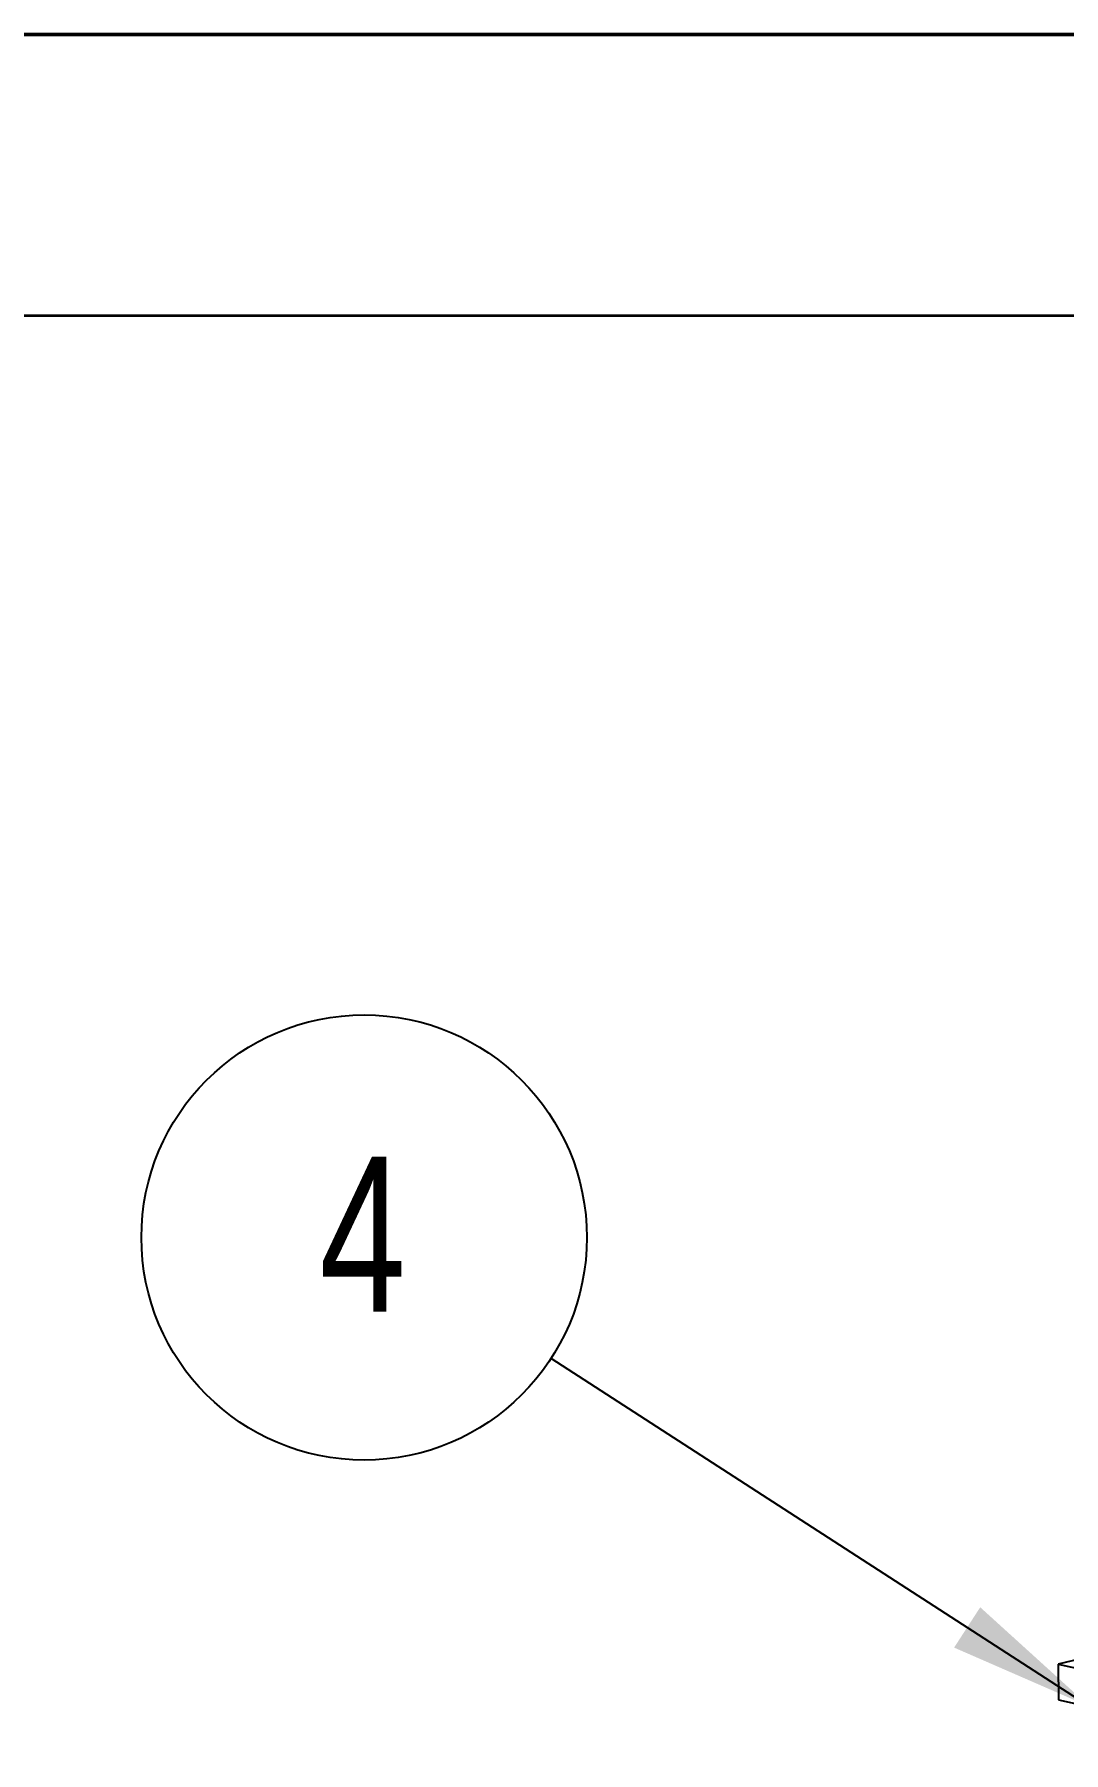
# Model space of a CAD drawing. Header units: millimetres. Extents: x 0 to 279, y 0 to 216.
# Drawn here: x 39.06 to 62.31, y 177.07 to 215.9 of the extents above; entities that cross this region are included whole.
import ezdxf

# ---------------------------------------------------------------- set-up
doc = ezdxf.new("R2010")
doc.units = ezdxf.units.MM
doc.layers.add('PAGE_BORDER', color=7, linetype='Continuous')
doc.layers.add('TITLE_BLOCK_BORDER', color=7, linetype='Continuous')
doc.styles.add('SLDTEXTSTYLE0', font='TXT', dxfattribs={"width": 0.75})
doc.dimstyles.new('SLDDIMSTYLE1', dxfattribs={"dimtxt": 0.18, "dimasz": 3.302, "dimexe": 0, "dimexo": 0.0625, "dimgap": 0, "dimtad": 0, "dimtih": 1, "dimtoh": 1, "dimdec": 0, "dimrnd": 1e-09, "dimzin": 0, "dimdsep": 46, "dimtxsty": 'Standard', "dimsah": 1, "dimcen": 0.09, "dimadec": 0, "dimazin": 0, "dimtfac": 3.302, "dimtdec": 0, "dimtofl": 0, "dimtmove": 0, "dimatfit": 3, "dimfxl": 1, "dimfrac": 2, "dimtolj": 1, "dimtzin": 0, "dimarcsym": 0})

# ---------------------------------------------------------------- blocks, each defined once
blk = doc.blocks.new('SW_NOTE_114')
at = {"layer": 'TITLE_BLOCK_BORDER', "color": 0}
blk.add_circle((-4.224, 2.732), 5.031, dxfattribs=at)
at = {"layer": 'TITLE_BLOCK_BORDER', "color": 0, "insert": (-4.259, 4.556), "char_height": 3.5, "attachment_point": 2, "style": 'SLDTEXTSTYLE0'}
blk.add_mtext('4', dxfattribs=at)

msp = doc.modelspace()

# ---------------------------------------------------------------- linework, layer by layer
at = {"color": 7, "linetype": 'Continuous', "lineweight": 50}
msp.add_line((0, 215.9), (279.4, 215.9), dxfattribs=at)
at = {"color": 7, "linetype": 'Continuous', "lineweight": 25}
for p, q in [((62.853, 179.226), (62.19, 179.068)), ((62.19, 179.068), (67.617, 177.876)), ((62.19, 179.068), (62.194, 178.265)), ((62.194, 178.265), (67.621, 177.072))]:
    msp.add_line(p, q, dxfattribs=at)
at = {"layer": 'PAGE_BORDER', "lineweight": 35}
msp.add_line((6.35, 209.55), (273.05, 209.55), dxfattribs=at)

# ---------------------------------------------------------------- block references
at = {"layer": 'TITLE_BLOCK_BORDER'}
msp.add_blockref('SW_NOTE_114', (50.737, 185.981), dxfattribs=at)

# ---------------------------------------------------------------- leaders
msp.add_leader([(62.907, 178.108), (50.737, 185.981)], dimstyle='SLDDIMSTYLE1', dxfattribs=at)

doc.saveas('drawing.dxf')
